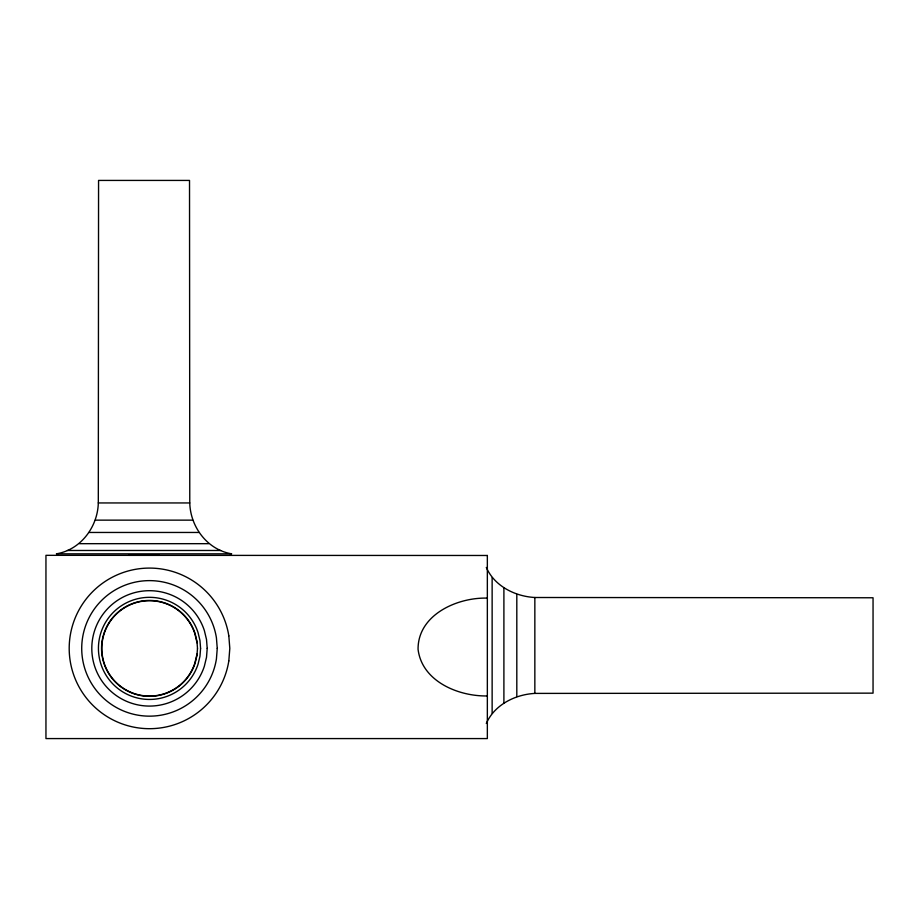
<?xml version="1.0" encoding="UTF-8"?>
<svg xmlns="http://www.w3.org/2000/svg" width="919" height="919" viewBox="0 0 919 919"><rect width="100%" height="100%" fill="white"/><g stroke="black" fill="none" stroke-linecap="round" stroke-linejoin="round"><path stroke-width="1.38" d="M98.31 502.946L98.563 180.423L189.521 180.423L189.773 502.946C190.359 526.955 207.395 549.849 231.68 553.835L56.392 553.835C80.677 549.849 97.713 526.955 98.31 502.946L189.773 502.946M228.82 660.922L229.807 648.389L228.82 635.856M197.068 653.914L194.851 663.127A47.685 47.685 0 0 1 121.469 686.975A47.685 47.685 0 0 1 121.469 609.814A47.685 47.685 0 0 1 194.851 633.65L197.068 642.863M486.3 723.471C494.537 704.735 515.111 694.511 534.847 693.408L873.05 693.144L873.05 597.775L534.847 597.499C515.111 596.408 494.537 586.173 486.3 567.437M128.694 555.329L159.389 555.329M95.346 520.143L192.737 520.143M89.028 532.457L199.055 532.457M79.436 543.68L208.647 543.68M67.455 550.481L220.617 550.481M487.346 598.12C457.329 597.235 417.789 614.731 418.065 649.319C421.993 681.473 458.466 696.476 487.346 695.947M534.847 597.499L534.847 693.408M516.811 594.398L516.811 696.522M503.899 587.769L503.899 703.15M492.136 577.706L492.136 713.201M228.82 660.922A80.309 80.309 0 0 1 105.765 715.74A80.309 80.309 0 0 1 105.765 581.038A80.309 80.309 0 0 1 228.82 635.856M197.505 648.389L196.93 655.626L195.104 663.208A47.96 47.96 0 0 1 121.308 687.182A47.96 47.96 0 0 1 121.308 609.596A47.96 47.96 0 0 1 195.104 633.57L196.93 641.163L197.505 648.389M200.583 648.389L199.974 656.2L198.056 664.173A51.062 51.062 0 0 1 119.481 689.698A51.062 51.062 0 0 1 119.481 607.08A51.062 51.062 0 0 1 198.056 632.617L199.974 640.589L200.583 648.389M207.212 648.389L206.511 657.292L204.363 666.218A57.69 57.69 0 0 1 115.587 695.063A57.69 57.69 0 0 1 115.587 601.715A57.69 57.69 0 0 1 204.363 630.56L206.511 639.486L207.212 648.389M217.252 648.389L216.424 658.923A67.753 67.753 0 0 1 112.6 705.229A67.753 67.753 0 0 1 112.6 591.549A67.753 67.753 0 0 1 216.424 637.855L217.252 648.389M487.346 555.478L45.95 555.329L45.95 738.577L487.346 738.577L487.346 555.478"/></g></svg>
